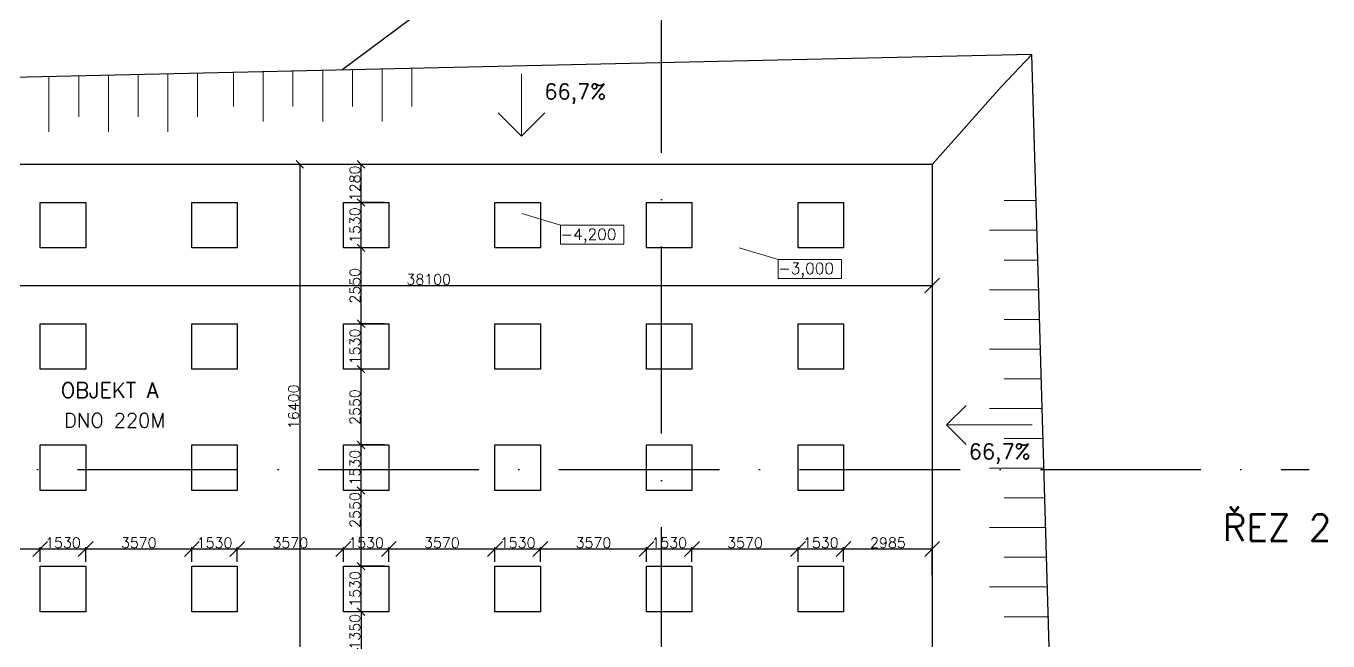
# Model space of a CAD drawing. Header units: millimetres. Extents: x -3518363 to 3223740, y -1530229 to 774657.
# Drawn here: x 672831 to 716639, y 247143 to 267831 of the extents above; entities that cross this region are included whole.
import ezdxf

# ---------------------------------------------------------------- set-up
doc = ezdxf.new("R2010")
doc.units = ezdxf.units.MM
doc.header["$LTSCALE"] = 15
doc.header["$MEASUREMENT"] = 0
doc.linetypes.add('ACAD_ISO10W100', pattern=[18, 12, -3, 0, -3])
doc.layers.get('0').update_dxf_attribs({"linetype": 'CONTINUOUS'})
doc.layers.get('DEFPOINTS').update_dxf_attribs({"linetype": 'CONTINUOUS'})
for name, color, linetype, lineweight in [('cesty', 7, 'CONTINUOUS', 15), ('koty', 4, 'CONTINUOUS', 15), ('texty', 255, 'CONTINUOUS', 15)]:
    doc.layers.add(name, color=color, linetype=linetype, lineweight=lineweight)
for name, color, linetype in [('HRANICE ZEMINY', 200, 'CONTINUOUS'), ('obj 1 patky', 130, 'CONTINUOUS'), ('objekt 1', 40, 'CONTINUOUS'), ('ŘEZ čerch', 10, 'ACAD_ISO10W100')]:
    doc.layers.add(name, color=color, linetype=linetype)
doc.layers.add('svahovaní', color=7, linetype='CONTINUOUS', lineweight=15, true_color=0xe3331c)
doc.styles.add('romans', font='romans.shx')
doc.dimstyles.new('M 1-50', dxfattribs={"dimscale": 50, "dimtxt": 2.5, "dimasz": 2.5, "dimexe": 1.25, "dimexo": 3, "dimtad": 1, "dimtxsty": 'romans', "dimblk": 'OBLIQUE', "dimcen": 2.5, "dimadec": 0, "dimazin": 0, "dimtfac": 1, "dimtmove": 2, "dimatfit": 3, "dimfxl": 1, "dimarcsym": 0})

# ---------------------------------------------------------------- blocks, each defined once
blk = doc.blocks.new('_Oblique')
at = {"color": 0, "linetype": 'ByBlock', "lineweight": -2}
blk.add_line((-0.5, -0.5), (0.5, 0.5), dxfattribs=at)
blk = doc.blocks.new('*D75')
at = {"layer": 'DEFPOINTS', "color": 0, "lineweight": 20, "ltscale": 70, "transparency": 16777216}
for p in [(689829, 263177), (682040, 246777), (691273, 246777)]:
    blk.add_point(p, dxfattribs=at)
at = {"layer": 'koty', "color": 0, "lineweight": -2, "ltscale": 70, "transparency": 16777216}
for p, q in [((689679, 263177), (681978, 263177)), ((682040, 263177), (682040, 246777)), ((691123, 246777), (681978, 246777))]:
    blk.add_line(p, q, dxfattribs=at)
at = {"layer": 'koty', "color": 0, "lineweight": -2, "ltscale": 70, "transparency": 16777216, "xscale": 250, "yscale": 250, "zscale": 250}
for p, rotation in [((682040, 263177), 90), ((682040, 246777), 270)]:
    blk.add_blockref('_Oblique', p, dxfattribs=dict(at, rotation=rotation))
at = {"layer": 'koty', "color": 0, "ltscale": 70, "transparency": 16777216, "insert": (681834, 255020), "char_height": 350, "attachment_point": 5, "rotation": 90, "style": 'romans'}
blk.add_mtext('16400', dxfattribs=at)
blk = doc.blocks.new('*D76')
at = {"layer": 'DEFPOINTS', "color": 0, "linetype": 'ByBlock', "lineweight": 20, "ltscale": 5, "transparency": 16777216}
for p in [(684103, 249657), (685038, 249657), (684810, 248127)]:
    blk.add_point(p, dxfattribs=at)
at = {"layer": 'koty', "color": 0, "linetype": 'ByBlock', "lineweight": -2, "ltscale": 5, "transparency": 16777216}
for p, q in [((684888, 249657), (684041, 249657)), ((684103, 248127), (684103, 249657)), ((684660, 248127), (684041, 248127))]:
    blk.add_line(p, q, dxfattribs=at)
at = {"layer": 'koty', "color": 0, "linetype": 'ByBlock', "lineweight": -2, "ltscale": 5, "transparency": 16777216, "xscale": 250, "yscale": 250, "zscale": 250}
for p, rotation in [((684103, 249657), 90), ((684103, 248127), 270)]:
    blk.add_blockref('_Oblique', p, dxfattribs=dict(at, rotation=rotation))
at = {"layer": 'koty', "color": 0, "linetype": 'ByBlock', "lineweight": 20, "ltscale": 5, "transparency": 16777216, "insert": (683897, 248892), "char_height": 350, "attachment_point": 5, "rotation": 90, "style": 'romans'}
blk.add_mtext('1530', dxfattribs=at)
blk = doc.blocks.new('*D77')
at = {"layer": 'DEFPOINTS', "color": 0, "linetype": 'ByBlock', "lineweight": 20, "ltscale": 5, "transparency": 16777216}
for p in [(684103, 252207), (685038, 252207), (685038, 249657)]:
    blk.add_point(p, dxfattribs=at)
at = {"layer": 'koty', "color": 0, "linetype": 'ByBlock', "lineweight": -2, "ltscale": 5, "transparency": 16777216}
for p, q in [((684888, 252207), (684041, 252207)), ((684103, 249657), (684103, 252207)), ((684888, 249657), (684041, 249657))]:
    blk.add_line(p, q, dxfattribs=at)
at = {"layer": 'koty', "color": 0, "linetype": 'ByBlock', "lineweight": -2, "ltscale": 5, "transparency": 16777216, "xscale": 250, "yscale": 250, "zscale": 250}
for p, rotation in [((684103, 252207), 90), ((684103, 249657), 270)]:
    blk.add_blockref('_Oblique', p, dxfattribs=dict(at, rotation=rotation))
at = {"layer": 'koty', "color": 0, "linetype": 'ByBlock', "lineweight": 20, "ltscale": 5, "transparency": 16777216, "insert": (683897, 251548), "char_height": 350, "attachment_point": 5, "rotation": 90, "style": 'romans'}
blk.add_mtext('2550', dxfattribs=at)
blk = doc.blocks.new('*D78')
at = {"layer": 'DEFPOINTS', "color": 0, "linetype": 'ByBlock', "lineweight": 20, "ltscale": 5, "transparency": 16777216}
for p in [(684103, 253737), (685038, 253737), (685038, 252207)]:
    blk.add_point(p, dxfattribs=at)
at = {"layer": 'koty', "color": 0, "linetype": 'ByBlock', "lineweight": -2, "ltscale": 5, "transparency": 16777216}
for p, q in [((684888, 253737), (684041, 253737)), ((684103, 252207), (684103, 253737)), ((684888, 252207), (684041, 252207))]:
    blk.add_line(p, q, dxfattribs=at)
at = {"layer": 'koty', "color": 0, "linetype": 'ByBlock', "lineweight": -2, "ltscale": 5, "transparency": 16777216, "xscale": 250, "yscale": 250, "zscale": 250}
for p, rotation in [((684103, 253737), 90), ((684103, 252207), 270)]:
    blk.add_blockref('_Oblique', p, dxfattribs=dict(at, rotation=rotation))
at = {"layer": 'koty', "color": 0, "linetype": 'ByBlock', "lineweight": 20, "ltscale": 5, "transparency": 16777216, "insert": (683897, 252972), "char_height": 350, "attachment_point": 5, "rotation": 90, "style": 'romans'}
blk.add_mtext('1530', dxfattribs=at)
blk = doc.blocks.new('*D79')
at = {"layer": 'DEFPOINTS', "color": 0, "linetype": 'ByBlock', "lineweight": 20, "ltscale": 5, "transparency": 16777216}
for p in [(684103, 256287), (685038, 256287), (685038, 253737)]:
    blk.add_point(p, dxfattribs=at)
at = {"layer": 'koty', "color": 0, "linetype": 'ByBlock', "lineweight": -2, "ltscale": 5, "transparency": 16777216}
for p, q in [((684888, 256287), (684041, 256287)), ((684103, 253737), (684103, 256287)), ((684888, 253737), (684041, 253737))]:
    blk.add_line(p, q, dxfattribs=at)
at = {"layer": 'koty', "color": 0, "linetype": 'ByBlock', "lineweight": -2, "ltscale": 5, "transparency": 16777216, "xscale": 250, "yscale": 250, "zscale": 250}
for p, rotation in [((684103, 256287), 90), ((684103, 253737), 270)]:
    blk.add_blockref('_Oblique', p, dxfattribs=dict(at, rotation=rotation))
at = {"layer": 'koty', "color": 0, "linetype": 'ByBlock', "lineweight": 20, "ltscale": 5, "transparency": 16777216, "insert": (683897, 255012), "char_height": 350, "attachment_point": 5, "rotation": 90, "style": 'romans'}
blk.add_mtext('2550', dxfattribs=at)
blk = doc.blocks.new('*D80')
at = {"layer": 'DEFPOINTS', "color": 0, "linetype": 'ByBlock', "lineweight": 20, "ltscale": 5, "transparency": 16777216}
for p in [(684810, 248127), (684103, 246777), (686550, 246777)]:
    blk.add_point(p, dxfattribs=at)
at = {"layer": 'koty', "color": 0, "linetype": 'ByBlock', "lineweight": -2, "ltscale": 5, "transparency": 16777216}
for p, q in [((684660, 248127), (684041, 248127)), ((684103, 248127), (684103, 246777)), ((686400, 246777), (684041, 246777))]:
    blk.add_line(p, q, dxfattribs=at)
at = {"layer": 'koty', "color": 0, "linetype": 'ByBlock', "lineweight": -2, "ltscale": 5, "transparency": 16777216, "xscale": 250, "yscale": 250, "zscale": 250}
for p, rotation in [((684103, 248127), 90), ((684103, 246777), 270)]:
    blk.add_blockref('_Oblique', p, dxfattribs=dict(at, rotation=rotation))
at = {"layer": 'koty', "color": 0, "linetype": 'ByBlock', "lineweight": 20, "ltscale": 5, "transparency": 16777216, "insert": (683897, 247452), "char_height": 350, "attachment_point": 5, "rotation": 90, "style": 'romans'}
blk.add_mtext('1350', dxfattribs=at)
blk = doc.blocks.new('*D81')
at = {"layer": 'DEFPOINTS', "color": 0, "lineweight": 20, "ltscale": 70, "transparency": 16777216}
for p in [(703323, 259100), (703323, 259100), (665223, 258377)]:
    blk.add_point(p, dxfattribs=at)
at = {"layer": 'koty', "color": 0, "lineweight": -2, "ltscale": 70, "transparency": 16777216}
for p, q in [((665223, 258527), (665223, 259162)), ((665223, 259100), (703323, 259100)), ((703323, 259250), (703323, 259162))]:
    blk.add_line(p, q, dxfattribs=at)
at = {"layer": 'koty', "color": 0, "lineweight": -2, "ltscale": 70, "transparency": 16777216, "xscale": 500, "yscale": 500, "zscale": 500, "rotation": 180}
blk.add_blockref('_Oblique', (665223, 259100), dxfattribs=at)
at = {"layer": 'koty', "color": 0, "lineweight": -2, "ltscale": 70, "transparency": 16777216, "xscale": 500, "yscale": 500, "zscale": 500}
blk.add_blockref('_Oblique', (703323, 259100), dxfattribs=at)
at = {"layer": 'koty', "color": 0, "ltscale": 70, "transparency": 16777216, "insert": (686380, 259306), "char_height": 350, "attachment_point": 5, "style": 'romans'}
blk.add_mtext('38100', dxfattribs=at)
blk = doc.blocks.new('*D84')
at = {"layer": 'DEFPOINTS', "color": 0, "linetype": 'ByBlock', "lineweight": 20, "ltscale": 5, "transparency": 16777216}
for p in [(673308, 250240), (669738, 249657), (673308, 249657)]:
    blk.add_point(p, dxfattribs=at)
at = {"layer": 'koty', "color": 0, "linetype": 'ByBlock', "lineweight": -2, "ltscale": 5, "transparency": 16777216}
for p, q in [((669738, 249807), (669738, 250302)), ((669738, 250240), (673308, 250240)), ((673308, 249807), (673308, 250302))]:
    blk.add_line(p, q, dxfattribs=at)
at = {"layer": 'koty', "color": 0, "linetype": 'ByBlock', "lineweight": -2, "ltscale": 5, "transparency": 16777216, "xscale": 500, "yscale": 500, "zscale": 500, "rotation": 180}
blk.add_blockref('_Oblique', (669738, 250240), dxfattribs=at)
at = {"layer": 'koty', "color": 0, "linetype": 'ByBlock', "lineweight": -2, "ltscale": 5, "transparency": 16777216, "xscale": 500, "yscale": 500, "zscale": 500}
blk.add_blockref('_Oblique', (673308, 250240), dxfattribs=at)
at = {"layer": 'koty', "color": 0, "linetype": 'ByBlock', "lineweight": 20, "ltscale": 5, "transparency": 16777216, "insert": (671523, 250446), "char_height": 350, "attachment_point": 5, "style": 'romans'}
blk.add_mtext('3570', dxfattribs=at)
blk = doc.blocks.new('*D85')
at = {"layer": 'DEFPOINTS', "color": 0, "linetype": 'ByBlock', "lineweight": 20, "ltscale": 5, "transparency": 16777216}
for p in [(674838, 250240), (673308, 249657), (674838, 249657)]:
    blk.add_point(p, dxfattribs=at)
at = {"layer": 'koty', "color": 0, "linetype": 'ByBlock', "lineweight": -2, "ltscale": 5, "transparency": 16777216}
for p, q in [((673308, 249807), (673308, 250302)), ((673308, 250240), (674838, 250240)), ((674838, 249807), (674838, 250302))]:
    blk.add_line(p, q, dxfattribs=at)
at = {"layer": 'koty', "color": 0, "linetype": 'ByBlock', "lineweight": -2, "ltscale": 5, "transparency": 16777216, "xscale": 500, "yscale": 500, "zscale": 500, "rotation": 180}
blk.add_blockref('_Oblique', (673308, 250240), dxfattribs=at)
at = {"layer": 'koty', "color": 0, "linetype": 'ByBlock', "lineweight": -2, "ltscale": 5, "transparency": 16777216, "xscale": 500, "yscale": 500, "zscale": 500}
blk.add_blockref('_Oblique', (674838, 250240), dxfattribs=at)
at = {"layer": 'koty', "color": 0, "linetype": 'ByBlock', "lineweight": 20, "ltscale": 5, "transparency": 16777216, "insert": (674073, 250446), "char_height": 350, "attachment_point": 5, "style": 'romans'}
blk.add_mtext('1530', dxfattribs=at)
blk = doc.blocks.new('*D86')
at = {"layer": 'DEFPOINTS', "color": 0, "linetype": 'ByBlock', "lineweight": 20, "ltscale": 5, "transparency": 16777216}
for p in [(678408, 250240), (674838, 249657), (678408, 249657)]:
    blk.add_point(p, dxfattribs=at)
at = {"layer": 'koty', "color": 0, "linetype": 'ByBlock', "lineweight": -2, "ltscale": 5, "transparency": 16777216}
for p, q in [((674838, 249807), (674838, 250302)), ((674838, 250240), (678408, 250240)), ((678408, 249807), (678408, 250302))]:
    blk.add_line(p, q, dxfattribs=at)
at = {"layer": 'koty', "color": 0, "linetype": 'ByBlock', "lineweight": -2, "ltscale": 5, "transparency": 16777216, "xscale": 500, "yscale": 500, "zscale": 500, "rotation": 180}
blk.add_blockref('_Oblique', (674838, 250240), dxfattribs=at)
at = {"layer": 'koty', "color": 0, "linetype": 'ByBlock', "lineweight": -2, "ltscale": 5, "transparency": 16777216, "xscale": 500, "yscale": 500, "zscale": 500}
blk.add_blockref('_Oblique', (678408, 250240), dxfattribs=at)
at = {"layer": 'koty', "color": 0, "linetype": 'ByBlock', "lineweight": 20, "ltscale": 5, "transparency": 16777216, "insert": (676623, 250446), "char_height": 350, "attachment_point": 5, "style": 'romans'}
blk.add_mtext('3570', dxfattribs=at)
blk = doc.blocks.new('*D92')
at = {"layer": 'DEFPOINTS', "color": 0, "linetype": 'ByBlock', "lineweight": 20, "ltscale": 5, "transparency": 16777216}
for p in [(679938, 250240), (678408, 249657), (679938, 249657)]:
    blk.add_point(p, dxfattribs=at)
at = {"layer": 'koty', "color": 0, "linetype": 'ByBlock', "lineweight": -2, "ltscale": 5, "transparency": 16777216}
for p, q in [((678408, 249807), (678408, 250302)), ((678408, 250240), (679938, 250240)), ((679938, 249807), (679938, 250302))]:
    blk.add_line(p, q, dxfattribs=at)
at = {"layer": 'koty', "color": 0, "linetype": 'ByBlock', "lineweight": -2, "ltscale": 5, "transparency": 16777216, "xscale": 500, "yscale": 500, "zscale": 500, "rotation": 180}
blk.add_blockref('_Oblique', (678408, 250240), dxfattribs=at)
at = {"layer": 'koty', "color": 0, "linetype": 'ByBlock', "lineweight": -2, "ltscale": 5, "transparency": 16777216, "xscale": 500, "yscale": 500, "zscale": 500}
blk.add_blockref('_Oblique', (679938, 250240), dxfattribs=at)
at = {"layer": 'koty', "color": 0, "linetype": 'ByBlock', "lineweight": 20, "ltscale": 5, "transparency": 16777216, "insert": (679173, 250446), "char_height": 350, "attachment_point": 5, "style": 'romans'}
blk.add_mtext('1530', dxfattribs=at)
blk = doc.blocks.new('*D93')
at = {"layer": 'DEFPOINTS', "color": 0, "linetype": 'ByBlock', "lineweight": 20, "ltscale": 5, "transparency": 16777216}
for p in [(683508, 250240), (679938, 249657), (683508, 249657)]:
    blk.add_point(p, dxfattribs=at)
at = {"layer": 'koty', "color": 0, "linetype": 'ByBlock', "lineweight": -2, "ltscale": 5, "transparency": 16777216}
for p, q in [((679938, 249807), (679938, 250302)), ((679938, 250240), (683508, 250240)), ((683508, 249807), (683508, 250302))]:
    blk.add_line(p, q, dxfattribs=at)
at = {"layer": 'koty', "color": 0, "linetype": 'ByBlock', "lineweight": -2, "ltscale": 5, "transparency": 16777216, "xscale": 500, "yscale": 500, "zscale": 500, "rotation": 180}
blk.add_blockref('_Oblique', (679938, 250240), dxfattribs=at)
at = {"layer": 'koty', "color": 0, "linetype": 'ByBlock', "lineweight": -2, "ltscale": 5, "transparency": 16777216, "xscale": 500, "yscale": 500, "zscale": 500}
blk.add_blockref('_Oblique', (683508, 250240), dxfattribs=at)
at = {"layer": 'koty', "color": 0, "linetype": 'ByBlock', "lineweight": 20, "ltscale": 5, "transparency": 16777216, "insert": (681723, 250446), "char_height": 350, "attachment_point": 5, "style": 'romans'}
blk.add_mtext('3570', dxfattribs=at)
blk = doc.blocks.new('*D94')
at = {"layer": 'DEFPOINTS', "color": 0, "linetype": 'ByBlock', "lineweight": 20, "ltscale": 5, "transparency": 16777216}
for p in [(685038, 250240), (683508, 249657), (685038, 249657)]:
    blk.add_point(p, dxfattribs=at)
at = {"layer": 'koty', "color": 0, "linetype": 'ByBlock', "lineweight": -2, "ltscale": 5, "transparency": 16777216}
for p, q in [((683508, 249807), (683508, 250302)), ((683508, 250240), (685038, 250240)), ((685038, 249807), (685038, 250302))]:
    blk.add_line(p, q, dxfattribs=at)
at = {"layer": 'koty', "color": 0, "linetype": 'ByBlock', "lineweight": -2, "ltscale": 5, "transparency": 16777216, "xscale": 500, "yscale": 500, "zscale": 500, "rotation": 180}
blk.add_blockref('_Oblique', (683508, 250240), dxfattribs=at)
at = {"layer": 'koty', "color": 0, "linetype": 'ByBlock', "lineweight": -2, "ltscale": 5, "transparency": 16777216, "xscale": 500, "yscale": 500, "zscale": 500}
blk.add_blockref('_Oblique', (685038, 250240), dxfattribs=at)
at = {"layer": 'koty', "color": 0, "linetype": 'ByBlock', "lineweight": 20, "ltscale": 5, "transparency": 16777216, "insert": (684273, 250446), "char_height": 350, "attachment_point": 5, "style": 'romans'}
blk.add_mtext('1530', dxfattribs=at)
blk = doc.blocks.new('*D95')
at = {"layer": 'DEFPOINTS', "color": 0, "linetype": 'ByBlock', "lineweight": 20, "ltscale": 5, "transparency": 16777216}
for p in [(688608, 250240), (685038, 249657), (688608, 249657)]:
    blk.add_point(p, dxfattribs=at)
at = {"layer": 'koty', "color": 0, "linetype": 'ByBlock', "lineweight": -2, "ltscale": 5, "transparency": 16777216}
for p, q in [((685038, 249807), (685038, 250302)), ((685038, 250240), (688608, 250240)), ((688608, 249807), (688608, 250302))]:
    blk.add_line(p, q, dxfattribs=at)
at = {"layer": 'koty', "color": 0, "linetype": 'ByBlock', "lineweight": -2, "ltscale": 5, "transparency": 16777216, "xscale": 500, "yscale": 500, "zscale": 500, "rotation": 180}
blk.add_blockref('_Oblique', (685038, 250240), dxfattribs=at)
at = {"layer": 'koty', "color": 0, "linetype": 'ByBlock', "lineweight": -2, "ltscale": 5, "transparency": 16777216, "xscale": 500, "yscale": 500, "zscale": 500}
blk.add_blockref('_Oblique', (688608, 250240), dxfattribs=at)
at = {"layer": 'koty', "color": 0, "linetype": 'ByBlock', "lineweight": 20, "ltscale": 5, "transparency": 16777216, "insert": (686823, 250446), "char_height": 350, "attachment_point": 5, "style": 'romans'}
blk.add_mtext('3570', dxfattribs=at)
blk = doc.blocks.new('*D96')
at = {"layer": 'DEFPOINTS', "color": 0, "linetype": 'ByBlock', "lineweight": 20, "ltscale": 5, "transparency": 16777216}
for p in [(690138, 250240), (688608, 249657), (690138, 249657)]:
    blk.add_point(p, dxfattribs=at)
at = {"layer": 'koty', "color": 0, "linetype": 'ByBlock', "lineweight": -2, "ltscale": 5, "transparency": 16777216}
for p, q in [((688608, 249807), (688608, 250302)), ((688608, 250240), (690138, 250240)), ((690138, 249807), (690138, 250302))]:
    blk.add_line(p, q, dxfattribs=at)
at = {"layer": 'koty', "color": 0, "linetype": 'ByBlock', "lineweight": -2, "ltscale": 5, "transparency": 16777216, "xscale": 500, "yscale": 500, "zscale": 500, "rotation": 180}
blk.add_blockref('_Oblique', (688608, 250240), dxfattribs=at)
at = {"layer": 'koty', "color": 0, "linetype": 'ByBlock', "lineweight": -2, "ltscale": 5, "transparency": 16777216, "xscale": 500, "yscale": 500, "zscale": 500}
blk.add_blockref('_Oblique', (690138, 250240), dxfattribs=at)
at = {"layer": 'koty', "color": 0, "linetype": 'ByBlock', "lineweight": 20, "ltscale": 5, "transparency": 16777216, "insert": (689373, 250446), "char_height": 350, "attachment_point": 5, "style": 'romans'}
blk.add_mtext('1530', dxfattribs=at)
blk = doc.blocks.new('*D97')
at = {"layer": 'DEFPOINTS', "color": 0, "linetype": 'ByBlock', "lineweight": 20, "ltscale": 5, "transparency": 16777216}
for p in [(693708, 250240), (690138, 249657), (693708, 249657)]:
    blk.add_point(p, dxfattribs=at)
at = {"layer": 'koty', "color": 0, "linetype": 'ByBlock', "lineweight": -2, "ltscale": 5, "transparency": 16777216}
for p, q in [((690138, 249807), (690138, 250302)), ((690138, 250240), (693708, 250240)), ((693708, 249807), (693708, 250302))]:
    blk.add_line(p, q, dxfattribs=at)
at = {"layer": 'koty', "color": 0, "linetype": 'ByBlock', "lineweight": -2, "ltscale": 5, "transparency": 16777216, "xscale": 500, "yscale": 500, "zscale": 500, "rotation": 180}
blk.add_blockref('_Oblique', (690138, 250240), dxfattribs=at)
at = {"layer": 'koty', "color": 0, "linetype": 'ByBlock', "lineweight": -2, "ltscale": 5, "transparency": 16777216, "xscale": 500, "yscale": 500, "zscale": 500}
blk.add_blockref('_Oblique', (693708, 250240), dxfattribs=at)
at = {"layer": 'koty', "color": 0, "linetype": 'ByBlock', "lineweight": 20, "ltscale": 5, "transparency": 16777216, "insert": (691923, 250446), "char_height": 350, "attachment_point": 5, "style": 'romans'}
blk.add_mtext('3570', dxfattribs=at)
blk = doc.blocks.new('*D98')
at = {"layer": 'DEFPOINTS', "color": 0, "linetype": 'ByBlock', "lineweight": 20, "ltscale": 5, "transparency": 16777216}
for p in [(695238, 250240), (693708, 249657), (695238, 249657)]:
    blk.add_point(p, dxfattribs=at)
at = {"layer": 'koty', "color": 0, "linetype": 'ByBlock', "lineweight": -2, "ltscale": 5, "transparency": 16777216}
for p, q in [((693708, 249807), (693708, 250302)), ((693708, 250240), (695238, 250240)), ((695238, 249807), (695238, 250302))]:
    blk.add_line(p, q, dxfattribs=at)
at = {"layer": 'koty', "color": 0, "linetype": 'ByBlock', "lineweight": -2, "ltscale": 5, "transparency": 16777216, "xscale": 500, "yscale": 500, "zscale": 500, "rotation": 180}
blk.add_blockref('_Oblique', (693708, 250240), dxfattribs=at)
at = {"layer": 'koty', "color": 0, "linetype": 'ByBlock', "lineweight": -2, "ltscale": 5, "transparency": 16777216, "xscale": 500, "yscale": 500, "zscale": 500}
blk.add_blockref('_Oblique', (695238, 250240), dxfattribs=at)
at = {"layer": 'koty', "color": 0, "linetype": 'ByBlock', "lineweight": 20, "ltscale": 5, "transparency": 16777216, "insert": (694473, 250446), "char_height": 350, "attachment_point": 5, "style": 'romans'}
blk.add_mtext('1530', dxfattribs=at)
blk = doc.blocks.new('*D99')
at = {"layer": 'DEFPOINTS', "color": 0, "linetype": 'ByBlock', "lineweight": 20, "ltscale": 5, "transparency": 16777216}
for p in [(698808, 250240), (695238, 249657), (698808, 249657)]:
    blk.add_point(p, dxfattribs=at)
at = {"layer": 'koty', "color": 0, "linetype": 'ByBlock', "lineweight": -2, "ltscale": 5, "transparency": 16777216}
for p, q in [((695238, 249807), (695238, 250302)), ((695238, 250240), (698808, 250240)), ((698808, 249807), (698808, 250302))]:
    blk.add_line(p, q, dxfattribs=at)
at = {"layer": 'koty', "color": 0, "linetype": 'ByBlock', "lineweight": -2, "ltscale": 5, "transparency": 16777216, "xscale": 500, "yscale": 500, "zscale": 500, "rotation": 180}
blk.add_blockref('_Oblique', (695238, 250240), dxfattribs=at)
at = {"layer": 'koty', "color": 0, "linetype": 'ByBlock', "lineweight": -2, "ltscale": 5, "transparency": 16777216, "xscale": 500, "yscale": 500, "zscale": 500}
blk.add_blockref('_Oblique', (698808, 250240), dxfattribs=at)
at = {"layer": 'koty', "color": 0, "linetype": 'ByBlock', "lineweight": 20, "ltscale": 5, "transparency": 16777216, "insert": (697023, 250446), "char_height": 350, "attachment_point": 5, "style": 'romans'}
blk.add_mtext('3570', dxfattribs=at)
blk = doc.blocks.new('*D100')
at = {"layer": 'DEFPOINTS', "color": 0, "linetype": 'ByBlock', "lineweight": 20, "ltscale": 5, "transparency": 16777216}
for p in [(700338, 250240), (698808, 249657), (700338, 249657)]:
    blk.add_point(p, dxfattribs=at)
at = {"layer": 'koty', "color": 0, "linetype": 'ByBlock', "lineweight": -2, "ltscale": 5, "transparency": 16777216}
for p, q in [((698808, 249807), (698808, 250302)), ((698808, 250240), (700338, 250240)), ((700338, 249807), (700338, 250302))]:
    blk.add_line(p, q, dxfattribs=at)
at = {"layer": 'koty', "color": 0, "linetype": 'ByBlock', "lineweight": -2, "ltscale": 5, "transparency": 16777216, "xscale": 500, "yscale": 500, "zscale": 500, "rotation": 180}
blk.add_blockref('_Oblique', (698808, 250240), dxfattribs=at)
at = {"layer": 'koty', "color": 0, "linetype": 'ByBlock', "lineweight": -2, "ltscale": 5, "transparency": 16777216, "xscale": 500, "yscale": 500, "zscale": 500}
blk.add_blockref('_Oblique', (700338, 250240), dxfattribs=at)
at = {"layer": 'koty', "color": 0, "linetype": 'ByBlock', "lineweight": 20, "ltscale": 5, "transparency": 16777216, "insert": (699573, 250446), "char_height": 350, "attachment_point": 5, "style": 'romans'}
blk.add_mtext('1530', dxfattribs=at)
blk = doc.blocks.new('*D101')
at = {"layer": 'DEFPOINTS', "color": 0, "linetype": 'ByBlock', "lineweight": 20, "ltscale": 5, "transparency": 16777216}
for p in [(703323, 250240), (700338, 249657), (703323, 249210)]:
    blk.add_point(p, dxfattribs=at)
at = {"layer": 'koty', "color": 0, "linetype": 'ByBlock', "lineweight": -2, "ltscale": 5, "transparency": 16777216}
for p, q in [((700338, 249807), (700338, 250302)), ((700338, 250240), (703323, 250240)), ((703323, 249360), (703323, 250302))]:
    blk.add_line(p, q, dxfattribs=at)
at = {"layer": 'koty', "color": 0, "linetype": 'ByBlock', "lineweight": -2, "ltscale": 5, "transparency": 16777216, "xscale": 500, "yscale": 500, "zscale": 500, "rotation": 180}
blk.add_blockref('_Oblique', (700338, 250240), dxfattribs=at)
at = {"layer": 'koty', "color": 0, "linetype": 'ByBlock', "lineweight": -2, "ltscale": 5, "transparency": 16777216, "xscale": 500, "yscale": 500, "zscale": 500}
blk.add_blockref('_Oblique', (703323, 250240), dxfattribs=at)
at = {"layer": 'koty', "color": 0, "linetype": 'ByBlock', "lineweight": 20, "ltscale": 5, "transparency": 16777216, "insert": (701831, 250446), "char_height": 350, "attachment_point": 5, "style": 'romans'}
blk.add_mtext('2985', dxfattribs=at)
blk = doc.blocks.new('*D102')
at = {"layer": 'DEFPOINTS', "color": 0, "linetype": 'ByBlock', "lineweight": 20, "ltscale": 5, "transparency": 16777216}
for p in [(684103, 257817), (685038, 257817), (685038, 256287)]:
    blk.add_point(p, dxfattribs=at)
at = {"layer": 'koty', "color": 0, "linetype": 'ByBlock', "lineweight": -2, "ltscale": 5, "transparency": 16777216}
for p, q in [((684888, 257817), (684041, 257817)), ((684103, 256287), (684103, 257817)), ((684888, 256287), (684041, 256287))]:
    blk.add_line(p, q, dxfattribs=at)
at = {"layer": 'koty', "color": 0, "linetype": 'ByBlock', "lineweight": -2, "ltscale": 5, "transparency": 16777216, "xscale": 250, "yscale": 250, "zscale": 250}
for p, rotation in [((684103, 257817), 90), ((684103, 256287), 270)]:
    blk.add_blockref('_Oblique', p, dxfattribs=dict(at, rotation=rotation))
at = {"layer": 'koty', "color": 0, "linetype": 'ByBlock', "lineweight": 20, "ltscale": 5, "transparency": 16777216, "insert": (683897, 257052), "char_height": 350, "attachment_point": 5, "rotation": 90, "style": 'romans'}
blk.add_mtext('1530', dxfattribs=at)
blk = doc.blocks.new('*D103')
at = {"layer": 'DEFPOINTS', "color": 0, "linetype": 'ByBlock', "lineweight": 20, "ltscale": 5, "transparency": 16777216}
for p in [(684103, 260367), (685038, 260367), (685038, 257817)]:
    blk.add_point(p, dxfattribs=at)
at = {"layer": 'koty', "color": 0, "linetype": 'ByBlock', "lineweight": -2, "ltscale": 5, "transparency": 16777216}
for p, q in [((684888, 260367), (684041, 260367)), ((684103, 257817), (684103, 260367)), ((684888, 257817), (684041, 257817))]:
    blk.add_line(p, q, dxfattribs=at)
at = {"layer": 'koty', "color": 0, "linetype": 'ByBlock', "lineweight": -2, "ltscale": 5, "transparency": 16777216, "xscale": 250, "yscale": 250, "zscale": 250}
for p, rotation in [((684103, 260367), 90), ((684103, 257817), 270)]:
    blk.add_blockref('_Oblique', p, dxfattribs=dict(at, rotation=rotation))
at = {"layer": 'koty', "color": 0, "linetype": 'ByBlock', "lineweight": 20, "ltscale": 5, "transparency": 16777216, "insert": (683897, 259092), "char_height": 350, "attachment_point": 5, "rotation": 90, "style": 'romans'}
blk.add_mtext('2550', dxfattribs=at)
blk = doc.blocks.new('*D104')
at = {"layer": 'DEFPOINTS', "color": 0, "linetype": 'ByBlock', "lineweight": 20, "ltscale": 5, "transparency": 16777216}
for p in [(684103, 261897), (685038, 261897), (685038, 260367)]:
    blk.add_point(p, dxfattribs=at)
at = {"layer": 'koty', "color": 0, "linetype": 'ByBlock', "lineweight": -2, "ltscale": 5, "transparency": 16777216}
for p, q in [((684888, 261897), (684041, 261897)), ((684103, 260367), (684103, 261897)), ((684888, 260367), (684041, 260367))]:
    blk.add_line(p, q, dxfattribs=at)
at = {"layer": 'koty', "color": 0, "linetype": 'ByBlock', "lineweight": -2, "ltscale": 5, "transparency": 16777216, "xscale": 250, "yscale": 250, "zscale": 250}
for p, rotation in [((684103, 261897), 90), ((684103, 260367), 270)]:
    blk.add_blockref('_Oblique', p, dxfattribs=dict(at, rotation=rotation))
at = {"layer": 'koty', "color": 0, "linetype": 'ByBlock', "lineweight": 20, "ltscale": 5, "transparency": 16777216, "insert": (683897, 261132), "char_height": 350, "attachment_point": 5, "rotation": 90, "style": 'romans'}
blk.add_mtext('1530', dxfattribs=at)
blk = doc.blocks.new('*D105')
at = {"layer": 'DEFPOINTS', "color": 0, "linetype": 'ByBlock', "lineweight": 20, "ltscale": 5, "transparency": 16777216}
for p in [(684103, 263177), (684273, 263177), (685038, 261897)]:
    blk.add_point(p, dxfattribs=at)
at = {"layer": 'koty', "color": 0, "linetype": 'ByBlock', "lineweight": -2, "ltscale": 5, "transparency": 16777216}
for p, q in [((684123, 263177), (684041, 263177)), ((684103, 261897), (684103, 263177)), ((684888, 261897), (684041, 261897))]:
    blk.add_line(p, q, dxfattribs=at)
at = {"layer": 'koty', "color": 0, "linetype": 'ByBlock', "lineweight": -2, "ltscale": 5, "transparency": 16777216, "xscale": 250, "yscale": 250, "zscale": 250}
for p, rotation in [((684103, 263177), 90), ((684103, 261897), 270)]:
    blk.add_blockref('_Oblique', p, dxfattribs=dict(at, rotation=rotation))
at = {"layer": 'koty', "color": 0, "linetype": 'ByBlock', "lineweight": 20, "ltscale": 5, "transparency": 16777216, "insert": (683897, 262537), "char_height": 350, "attachment_point": 5, "rotation": 90, "style": 'romans'}
blk.add_mtext('1280', dxfattribs=at)

msp = doc.modelspace()

# ---------------------------------------------------------------- linework, layer by layer
msp.add_lwpolyline([(683452.061, 266353.489), (687182.874, 269136.052), (695802.429, 276353.408)])
at = {"layer": 'cesty', "linetype": 'ByBlock', "extrusion": (1.93959e-16, -3.39308e-16, -1)}
for p, q in [((691273.376, 263176.607), (693273.376, 263176.607)), ((693273.376, 263176.607), (695273.376, 263176.607))]:
    msp.add_line(p, q, dxfattribs=at)
at = {"layer": 'cesty', "linetype": 'ByBlock', "lineweight": 20, "ltscale": 5}
for p, q in [((689510, 261520), (690820, 261130)), ((696830, 260370), (698140, 259980))]:
    msp.add_line(p, q, dxfattribs=at)
for points in [[(690820, 261130), (692950, 261130), (692950, 260490), (690820, 260490)], [(698140, 259980), (700270, 259980), (700270, 259340), (698140, 259340)]]:
    msp.add_lwpolyline(points, close=True, dxfattribs=at)
at = {"layer": 'HRANICE ZEMINY', "linetype": 'ByBlock', "lineweight": 20, "ltscale": 5}
for p, q in [((689502.191, 266220), (689502.191, 264130)), ((689502.191, 264130), (688722.191, 264910)), ((689502.191, 264130), (690282.191, 264910)), ((703802.191, 254410), (704462.191, 255070)), ((706682.191, 254410), (703802.191, 254410)), ((703802.191, 254410), (704462.191, 253750))]:
    msp.add_line(p, q, dxfattribs=at)
at = {"layer": 'obj 1 patky', "extrusion": (1.93959e-16, -3.39308e-16, -1)}
for points in [[(-674838.376, 261896.607), (-674838.376, 260366.607), (-673308.376, 260366.607), (-673308.376, 261896.607)], [(-679938.376, 261896.607), (-679938.376, 260366.607), (-678408.376, 260366.607), (-678408.376, 261896.607)], [(-679938.376, 261896.607), (-679938.376, 260366.607), (-678408.376, 260366.607), (-678408.376, 261896.607)], [(-685038.376, 261896.607), (-685038.376, 260366.607), (-683508.376, 260366.607), (-683508.376, 261896.607)], [(-685038.376, 261896.607), (-685038.376, 260366.607), (-683508.376, 260366.607), (-683508.376, 261896.607)], [(-690138.376, 261896.607), (-690138.376, 260366.607), (-688608.376, 260366.607), (-688608.376, 261896.607)], [(-690138.376, 261896.607), (-690138.376, 260366.607), (-688608.376, 260366.607), (-688608.376, 261896.607)], [(-695238.376, 261896.607), (-695238.376, 260366.607), (-693708.376, 260366.607), (-693708.376, 261896.607)], [(-695238.376, 261896.607), (-695238.376, 260366.607), (-693708.376, 260366.607), (-693708.376, 261896.607)], [(-700338.376, 261896.607), (-700338.376, 260366.607), (-698808.376, 260366.607), (-698808.376, 261896.607)], [(-700338.376, 261896.607), (-700338.376, 260366.607), (-698808.376, 260366.607), (-698808.376, 261896.607)], [(-674838.376, 257816.607), (-674838.376, 256286.607), (-673308.376, 256286.607), (-673308.376, 257816.607)], [(-679938.376, 257816.607), (-679938.376, 256286.607), (-678408.376, 256286.607), (-678408.376, 257816.607)], [(-679938.376, 257816.607), (-679938.376, 256286.607), (-678408.376, 256286.607), (-678408.376, 257816.607)], [(-685038.376, 257816.607), (-685038.376, 256286.607), (-683508.376, 256286.607), (-683508.376, 257816.607)], [(-685038.376, 257816.607), (-685038.376, 256286.607), (-683508.376, 256286.607), (-683508.376, 257816.607)], [(-690138.376, 257816.607), (-690138.376, 256286.607), (-688608.376, 256286.607), (-688608.376, 257816.607)], [(-690138.376, 257816.607), (-690138.376, 256286.607), (-688608.376, 256286.607), (-688608.376, 257816.607)], [(-695238.376, 257816.607), (-695238.376, 256286.607), (-693708.376, 256286.607), (-693708.376, 257816.607)], [(-695238.376, 257816.607), (-695238.376, 256286.607), (-693708.376, 256286.607), (-693708.376, 257816.607)], [(-700338.376, 257816.607), (-700338.376, 256286.607), (-698808.376, 256286.607), (-698808.376, 257816.607)], [(-674838.376, 253736.607), (-674838.376, 252206.607), (-673308.376, 252206.607), (-673308.376, 253736.607)], [(-679938.376, 253736.607), (-679938.376, 252206.607), (-678408.376, 252206.607), (-678408.376, 253736.607)], [(-679938.376, 253736.607), (-679938.376, 252206.607), (-678408.376, 252206.607), (-678408.376, 253736.607)], [(-685038.376, 253736.607), (-685038.376, 252206.607), (-683508.376, 252206.607), (-683508.376, 253736.607)], [(-685038.376, 253736.607), (-685038.376, 252206.607), (-683508.376, 252206.607), (-683508.376, 253736.607)], [(-690138.376, 253736.607), (-690138.376, 252206.607), (-688608.376, 252206.607), (-688608.376, 253736.607)], [(-690138.376, 253736.607), (-690138.376, 252206.607), (-688608.376, 252206.607), (-688608.376, 253736.607)], [(-695238.376, 253736.607), (-695238.376, 252206.607), (-693708.376, 252206.607), (-693708.376, 253736.607)], [(-695238.376, 253736.607), (-695238.376, 252206.607), (-693708.376, 252206.607), (-693708.376, 253736.607)], [(-700338.376, 253736.607), (-700338.376, 252206.607), (-698808.376, 252206.607), (-698808.376, 253736.607)], [(-674838.376, 249656.607), (-674838.376, 248126.607), (-673308.376, 248126.607), (-673308.376, 249656.607)], [(-679938.376, 249656.607), (-679938.376, 248126.607), (-678408.376, 248126.607), (-678408.376, 249656.607)], [(-679938.376, 249656.607), (-679938.376, 248126.607), (-678408.376, 248126.607), (-678408.376, 249656.607)], [(-685038.376, 249656.607), (-685038.376, 248126.607), (-683508.376, 248126.607), (-683508.376, 249656.607)], [(-685038.376, 249656.607), (-685038.376, 248126.607), (-683508.376, 248126.607), (-683508.376, 249656.607)], [(-690138.376, 249656.607), (-690138.376, 248126.607), (-688608.376, 248126.607), (-688608.376, 249656.607)], [(-690138.376, 249656.607), (-690138.376, 248126.607), (-688608.376, 248126.607), (-688608.376, 249656.607)], [(-695238.376, 249656.607), (-695238.376, 248126.607), (-693708.376, 248126.607), (-693708.376, 249656.607)], [(-695238.376, 249656.607), (-695238.376, 248126.607), (-693708.376, 248126.607), (-693708.376, 249656.607)], [(-700338.376, 249656.607), (-700338.376, 248126.607), (-698808.376, 248126.607), (-698808.376, 249656.607)]]:
    msp.add_lwpolyline(points, close=True, dxfattribs=at)
at = {"layer": 'objekt 1', "linetype": 'ByBlock', "extrusion": (1.93959e-16, -3.39308e-16, -1)}
for p, q in [((706674.565, 266874.287), (698605.572, 266693.328)), ((705642.856, 265785.445), (706674.565, 266874.287)), ((707384.518, 242667.143), (706674.565, 266874.287)), ((698605.572, 266693.328), (662569.646, 265885.17))]:
    msp.add_line(p, q, dxfattribs=at)
at = {"layer": 'objekt 1', "extrusion": (1.93959e-16, -3.39308e-16, -1)}
for q in [(705642.856, 265785.445), (665223.376, 263176.607), (703323.376, 246776.607)]:
    msp.add_line((703323.376, 263176.607), q, dxfattribs=at)
at = {"layer": 'svahovaní', "color": 0, "extrusion": (1.93959e-16, -3.39308e-16, -1)}
for p, q in [((683812.243, 266369.247), (683812.243, 265122.858)), ((684812.243, 266392.303), (684812.243, 264622.858)), ((685812.243, 266415.358), (685812.243, 265122.858)), ((673602.79, 266133.862), (673602.79, 264272.196)), ((674602.79, 266156.918), (674602.79, 264772.196)), ((675602.79, 266179.974), (675602.79, 264272.196)), ((676602.79, 266203.029), (676602.79, 264772.196)), ((677602.79, 266226.085), (677602.79, 264272.196)), ((678602.79, 266249.14), (678602.79, 264772.196)), ((679812.243, 266277.025), (679812.243, 265122.858)), ((680812.243, 266300.08), (680812.243, 264622.858)), ((681812.243, 266323.136), (681812.243, 265122.858)), ((682812.243, 266346.192), (682812.243, 264622.858)), ((706818.706, 261959.529), (705747.456, 261959.529)), ((706849.331, 260959.529), (705247.456, 260959.529)), ((706879.956, 259959.529), (705747.456, 259959.529)), ((706910.581, 258959.529), (705247.456, 258959.529)), ((706941.206, 257959.529), (705747.456, 257959.529)), ((706971.831, 256959.529), (705247.456, 256959.529)), ((707002.456, 255959.529), (705747.456, 255959.529)), ((707033.081, 254959.529), (705247.456, 254959.529)), ((707063.706, 253959.529), (705747.456, 253959.529)), ((707094.331, 252959.529), (705247.456, 252959.529)), ((707124.956, 251959.529), (705747.456, 251959.529)), ((707155.581, 250959.529), (705247.456, 250959.529)), ((707186.206, 249959.529), (705747.456, 249959.529)), ((707216.831, 248959.529), (705247.456, 248959.529)), ((707247.456, 247959.529), (705747.456, 247959.529))]:
    msp.add_line(p, q, dxfattribs=at)
at = {"layer": 'ŘEZ čerch', "lineweight": -2, "ltscale": 35, "extrusion": (1.93959e-16, -3.39308e-16, -1)}
msp.add_line((694211.185, 206866.607), (694211.185, 279546.607), dxfattribs=at)
at = {"layer": 'ŘEZ čerch', "linetype": 'ACAD_ISO10W100', "ltscale": 30, "extrusion": (1.93959e-16, -3.39308e-16, -1)}
msp.add_line((666461.185, 252916.607), (716011.185, 252916.607), dxfattribs=at)

# ---------------------------------------------------------------- texts
at = {"layer": 'texty', "ltscale": 20, "extrusion": (1.93959e-16, -3.39308e-16, -1), "style": 'romans', "text_generation_flag": 2}
for s, height, p in [('66,7%%%', 514.897, (-690272.254, 265370)), ('-4,200', 377.6147, (-690820, 260636.02)), ('-3,000', 377.6147, (-698140, 259486.02)), ('OBJEKT A', 514.897, (-674000, 255320)), ('DNO 220M', 481.7271, (-674105.186, 254322.225)), ('66,7%%%', 514.897, (-704552.254, 253260)), ('ŘEZ 2', 890.0917, (-713091.185, 250516.607))]:
    msp.add_text(s, height=height, dxfattribs=at).set_placement(p)

# ---------------------------------------------------------------- dimensions: what is measured, and where the dimension line sits
at = {"layer": 'koty', "ltscale": 70}
dim = msp.add_linear_dim(base=(682040, 246776.607), p1=(689828.75, 263176.607), p2=(691273.376, 246776.607), angle=90, dimstyle='M 1-50', override={"dimtxt": 7, "dimasz": 5}, dxfattribs=at)
dim.commit()
dim.dimension.update_dxf_attribs({"geometry": '*D75', "text_midpoint": (681833.75, 255020), "dimtype": 160})
at = {"layer": 'koty', "linetype": 'ByBlock', "lineweight": 20, "ltscale": 5}
for base, p1, p2, picture, middle in [((684103.376, 263176.607), (685038.376, 261896.607), (684273.376, 263176.607), '*D105', (683897.126, 262536.607)), ((684103.376, 261896.607), (685038.376, 260366.607), (685038.376, 261896.607), '*D104', (683897.126, 261131.607)), ((684103.376, 260366.607), (685038.376, 257816.607), (685038.376, 260366.607), '*D103', (683897.126, 259091.607)), ((684103.376, 257816.607), (685038.376, 256286.607), (685038.376, 257816.607), '*D102', (683897.126, 257051.607)), ((684103.376, 256286.607), (685038.376, 253736.607), (685038.376, 256286.607), '*D79', (683897.126, 255011.607)), ((684103.376, 253736.607), (685038.376, 252206.607), (685038.376, 253736.607), '*D78', (683897.126, 252971.607)), ((684103.376, 249656.607), (684810, 248126.607), (685038.376, 249656.607), '*D76', (683897.126, 248891.607)), ((684103.376, 246776.607), (684810, 248126.607), (686550.438, 246776.607), '*D80', (683897.126, 247451.607))]:
    dim = msp.add_linear_dim(base=base, p1=p1, p2=p2, angle=90, dimstyle='M 1-50', override={"dimtxt": 7, "dimasz": 5}, dxfattribs=at)
    dim.commit()
    dim.dimension.update_dxf_attribs({"geometry": picture, "text_midpoint": middle})
at = {"layer": 'koty', "ltscale": 70}
dim = msp.add_linear_dim(base=(703323.376, 259100), p1=(665223.376, 258376.607), p2=(703323.376, 259100), dimstyle='M 1-50', override={"dimtxt": 7, "dimasz": 10}, dxfattribs=at)
dim.commit()
dim.dimension.update_dxf_attribs({"geometry": '*D81', "text_midpoint": (686380, 259306.25), "dimtype": 160})
at = {"layer": 'koty', "linetype": 'ByBlock', "lineweight": 20, "ltscale": 5}
dim = msp.add_linear_dim(base=(684103.376, 252206.607), p1=(685038.376, 249656.607), p2=(685038.376, 252206.607), angle=90, dimstyle='M 1-50', override={"dimtxt": 7, "dimasz": 5}, dxfattribs=at)
dim.commit()
dim.dimension.update_dxf_attribs({"geometry": '*D77', "text_midpoint": (683897.126, 251548.274), "dimtype": 160})
for base, p1, p2, picture, middle in [((673308.376, 250240), (669738.376, 249656.607), (673308.376, 249656.607), '*D84', (671523.376, 250446.25)), ((674838.376, 250240), (673308.376, 249656.607), (674838.376, 249656.607), '*D85', (674073.376, 250446.25)), ((678408.376, 250240), (674838.376, 249656.607), (678408.376, 249656.607), '*D86', (676623.376, 250446.25)), ((679938.376, 250240), (678408.376, 249656.607), (679938.376, 249656.607), '*D92', (679173.376, 250446.25)), ((683508.376, 250240), (679938.376, 249656.607), (683508.376, 249656.607), '*D93', (681723.376, 250446.25)), ((685038.376, 250240), (683508.376, 249656.607), (685038.376, 249656.607), '*D94', (684273.376, 250446.25)), ((688608.376, 250240), (685038.376, 249656.607), (688608.376, 249656.607), '*D95', (686823.376, 250446.25)), ((690138.376, 250240), (688608.376, 249656.607), (690138.376, 249656.607), '*D96', (689373.376, 250446.25)), ((693708.376, 250240), (690138.376, 249656.607), (693708.376, 249656.607), '*D97', (691923.376, 250446.25)), ((695238.376, 250240), (693708.376, 249656.607), (695238.376, 249656.607), '*D98', (694473.376, 250446.25)), ((698808.376, 250240), (695238.376, 249656.607), (698808.376, 249656.607), '*D99', (697023.376, 250446.25)), ((700338.376, 250240), (698808.376, 249656.607), (700338.376, 249656.607), '*D100', (699573.376, 250446.25)), ((703323.376, 250240), (700338.376, 249656.607), (703323.376, 249210), '*D101', (701830.876, 250446.25))]:
    dim = msp.add_linear_dim(base=base, p1=p1, p2=p2, dimstyle='M 1-50', override={"dimtxt": 7, "dimasz": 10}, dxfattribs=at)
    dim.commit()
    dim.dimension.update_dxf_attribs({"geometry": picture, "text_midpoint": middle})

doc.saveas('drawing.dxf')
